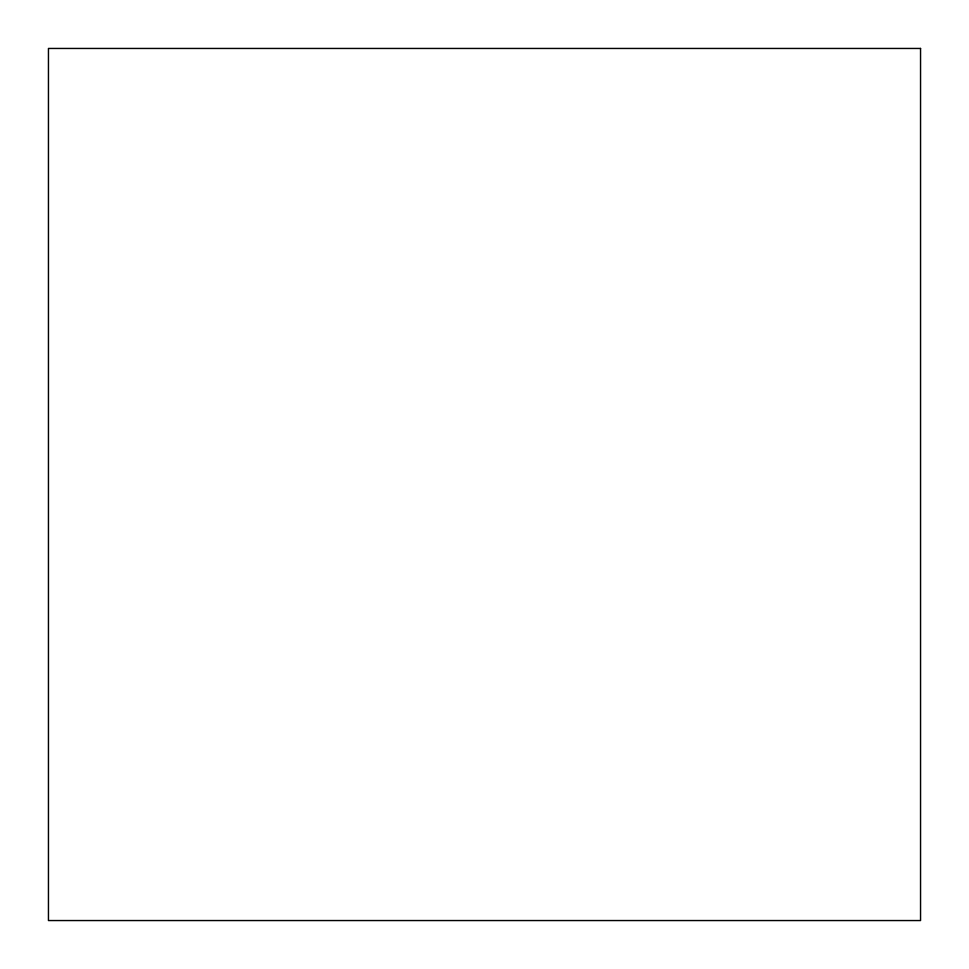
<?xml version="1.0" encoding="UTF-8"?>
<svg xmlns="http://www.w3.org/2000/svg" width="969" height="969" viewBox="0 0 969 969"><rect width="100%" height="100%" fill="white"/><g stroke="black" fill="none" stroke-linecap="round" stroke-linejoin="round"><path stroke-width="1.45" d="M920.55 48.45L48.45 48.45L48.45 920.55L920.55 920.55L920.55 48.45"/></g></svg>
